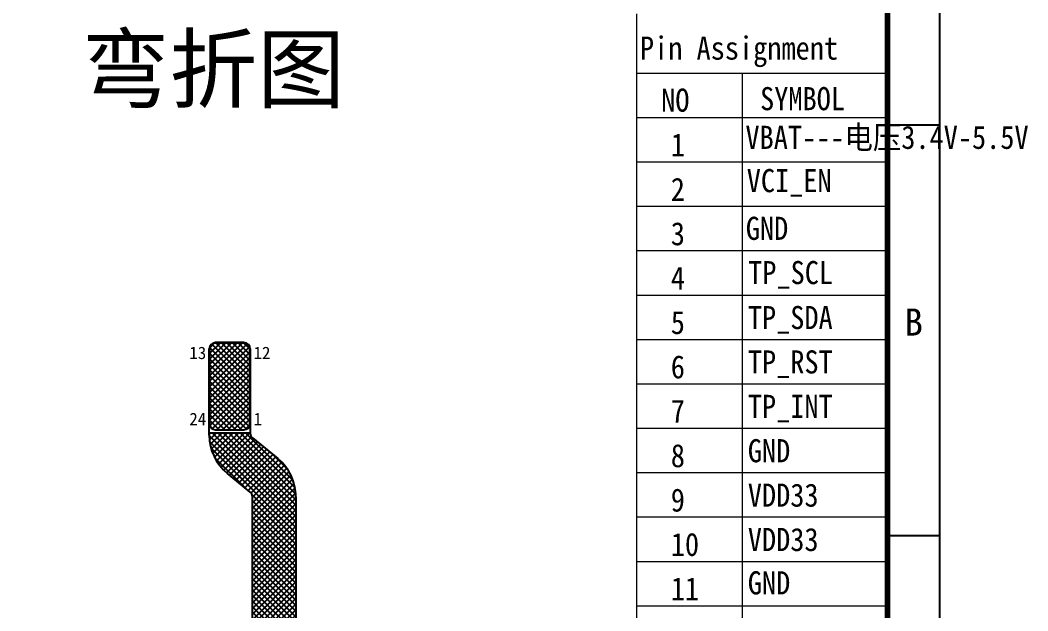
# Model space of a CAD drawing. Header units: millimetres. Extents: x 1387 to 2553, y -68 to 207.
# Drawn here: x 2469.7 to 2550.9, y 59.6 to 107.2 of the extents above; entities that cross this region are included whole.
import ezdxf

# ---------------------------------------------------------------- set-up
doc = ezdxf.new("R2010")
doc.units = ezdxf.units.MM
doc.layers.add('035', color=5, linetype='Continuous')
doc.layers.add('DIM', color=3, linetype='Continuous')
doc.styles.add('STYLE1', font='', dxfattribs={"width": 0.9})
doc.styles.add('中文', font='')
doc.styles.add('彩云', font='')
doc.styles.get('STYLE1').set_extended_font_data('SimSun')
doc.styles.get('中文').set_extended_font_data('宋体')
doc.styles.get('彩云').set_extended_font_data('KaiTi_GB2312')

msp = doc.modelspace()

# ---------------------------------------------------------------- hatches: boundary and pattern name
at = {"layer": '035'}
h = msp.add_hatch(dxfattribs=at)
h.set_pattern_fill('ANSI37', color=5, scale=0.1, angle=360, style=0)
h.set_pattern_definition([(45, (2355.0204, -57.67384), (-0.2245064, 0.2245064), []), (135, (2355.0204, -57.67384), (-0.2245064, -0.2245064), [])])
edge = h.paths.add_edge_path()
edge.add_arc((2485.472, 74.708), 0.47, 180.00013, 270)
edge.add_line((2485.472, 74.238), (2487.772, 74.238))
edge.add_arc((2487.772, 74.708), 0.47, 270, 359.99987)
edge.add_line((2488.242, 74.708), (2488.242, 80.758))
edge.add_spline(control_points=[(2488.242, 80.758), (2488.24, 80.82), (2488.23, 80.876), (2488.211, 80.926)], knot_values=[0, 0, 0, 0, 1, 1, 1, 1], degree=3, periodic=0)
edge.add_spline(control_points=[(2488.211, 80.926), (2488.203, 80.95), (2488.158, 81.043), (2488.035, 81.166), (2487.913, 81.211), (2487.859, 81.22)], knot_values=[0, 0, 0, 0, 0.159319, 0.66647, 1, 1, 1, 1], degree=3, periodic=0)
edge.add_spline(control_points=[(2487.859, 81.22), (2487.831, 81.225), (2487.802, 81.228), (2487.771, 81.229)], knot_values=[0, 0, 0, 0, 1, 1, 1, 1], degree=3, periodic=0)
edge.add_line((2487.771, 81.229), (2485.473, 81.229))
edge.add_spline(control_points=[(2485.473, 81.229), (2485.411, 81.227), (2485.356, 81.217), (2485.305, 81.198)], knot_values=[0, 0, 0, 0, 1, 1, 1, 1], degree=3, periodic=0)
edge.add_spline(control_points=[(2485.305, 81.198), (2485.281, 81.19), (2485.188, 81.145), (2485.065, 81.022), (2485.021, 80.9), (2485.011, 80.846)], knot_values=[0, 0, 0, 0, 0.159286, 0.666418, 1, 1, 1, 1], degree=3, periodic=0)
edge.add_spline(control_points=[(2485.011, 80.846), (2485.006, 80.818), (2485.003, 80.789), (2485.002, 80.758)], knot_values=[0, 0, 0, 0, 1, 1, 1, 1], degree=3, periodic=0)
edge.add_line((2485.002, 80.758), (2485.002, 74.708))
h = msp.add_hatch(dxfattribs=at)
h.set_pattern_fill('ANSI37', color=2, scale=0.1, angle=360, style=0)
h.set_pattern_definition([(45, (2453.05313, -62.67384), (-0.2245064, 0.2245064), []), (135, (2453.05313, -62.67384), (-0.2245064, -0.2245064), [])])
edge = h.paths.add_edge_path()
edge.add_line((2488.452, 44.928), (2488.452, 68.814))
edge.add_spline(control_points=[(2488.452, 68.814), (2488.452, 68.88), (2488.445, 68.93), (2488.43, 68.978)], knot_values=[0, 0, 0, 0, 1, 1, 1, 1], degree=3, periodic=0)
edge.add_arc((2487.946, 68.828), 0.507, 17.233, 33.74529)
edge.add_spline(control_points=[(2488.368, 69.109), (2488.34, 69.15), (2488.307, 69.186), (2488.269, 69.218)], knot_values=[0, 0, 0, 0, 1, 1, 1, 1], degree=3, periodic=0)
edge.add_line((2488.269, 69.218), (2486.438, 70.716))
edge.add_arc((2489.278, 74.143), 4.451, 228.17987, 230.35606, ccw=False)
edge.add_spline(control_points=[(2486.31, 70.826), (2486.122, 70.995), (2485.775, 71.366), (2485.373, 72.014), (2485.097, 72.723), (2485.008, 73.224), (2484.987, 73.474)], knot_values=[0, 0, 0, 0, 0.250268, 0.500203, 0.750811, 1, 1, 1, 1], degree=3, periodic=0)
edge.add_arc((2489.326, 73.836), 4.354, 180.32059, 184.76273, ccw=False)
edge.add_line((2484.972, 73.811), (2484.972, 73.975))
edge.add_line((2484.972, 73.975), (2488.272, 73.975))
edge.add_spline(control_points=[(2488.272, 73.975), (2488.272, 73.925), (2488.28, 73.875), (2488.294, 73.828)], knot_values=[0, 0, 0, 0, 1, 1, 1, 1], degree=3, periodic=0)
edge.add_arc((2488.778, 73.978), 0.507, 197.233, 213.74529)
edge.add_spline(control_points=[(2488.357, 73.696), (2488.384, 73.656), (2488.418, 73.619), (2488.455, 73.588)], knot_values=[0, 0, 0, 0, 1, 1, 1, 1], degree=3, periodic=0)
edge.add_line((2488.455, 73.588), (2490.486, 71.926))
edge.add_arc((2487.646, 68.499), 4.451, 48.17987, 50.35606, ccw=False)
edge.add_spline(control_points=[(2490.614, 71.816), (2490.802, 71.647), (2491.15, 71.276), (2491.551, 70.628), (2491.827, 69.919), (2491.916, 69.418), (2491.937, 69.168)], knot_values=[0, 0, 0, 0, 0.250268, 0.500203, 0.750811, 1, 1, 1, 1], degree=3, periodic=0)
edge.add_arc((2487.598, 68.806), 4.354, 0.32059, 4.76273, ccw=False)
edge.add_line((2491.952, 68.831), (2491.952, 44.928))
edge.add_line((2491.952, 44.928), (2488.452, 44.928))

# ---------------------------------------------------------------- linework, layer by layer
for p, q in [((2539.613, 107.748, 2.434), (2539.613, 13.565, 2.434)), ((2543.805, 98.783, 2.434), (2539.613, 98.783, 2.434)), ((2543.805, 65.698, 2.434), (2539.613, 65.698, 2.434))]:
    msp.add_line(p, q)
at = {"color": 2, "linetype": 'Continuous'}
for p, q in [((2487.772, 81.259, 2.455), (2485.472, 81.259, 2.455)), ((2484.972, 73.811, 2.455), (2484.972, 80.759, 2.455)), ((2488.272, 80.759, 2.455), (2488.272, 73.975, 2.455)), ((2488.455, 73.588, 2.455), (2490.486, 71.926, 2.455)), ((2488.269, 69.218, 2.455), (2486.438, 70.716, 2.455)), ((2488.452, 43.928, 2.455), (2488.452, 68.831, 2.455)), ((2491.952, 68.831, 2.455), (2491.952, 43.928, 2.455))]:
    msp.add_line(p, q, dxfattribs=at)
at = {"color": 7, "linetype": 'Continuous'}
for p, q in [((2487.771, 81.229, 2.455), (2485.473, 81.229, 2.455)), ((2485.002, 80.758, 2.455), (2485.002, 74.708, 2.455)), ((2488.242, 74.708, 2.455), (2488.242, 80.758, 2.455)), ((2488.272, 73.975, 2.455), (2484.972, 73.975, 2.455)), ((2485.472, 74.238, 2.455), (2487.772, 74.238, 2.455))]:
    msp.add_line(p, q, dxfattribs=at)
at = {"elevation": 2.434}
msp.add_lwpolyline([(2264.278, 131.867), (2543.805, 131.867), (2543.805, -66.379), (2264.278, -66.379), (2264.278, 131.867)], dxfattribs=at)
at = {"color": 7, "linetype": 'Continuous', "const_width": 0.481, "elevation": 2.434}
msp.add_lwpolyline([(2268.471, -63.405), (2539.613, -63.405), (2539.613, 128.894), (2268.471, 128.894)], close=True, dxfattribs=at)
at = {"color": 2, "linetype": 'Continuous'}
for centre, radius, start, end in [((2485.472, 80.759, 2.455), 0.5, 90, 180), ((2487.772, 80.759, 2.455), 0.5, 0, 90), ((2488.772, 73.975, 2.455), 0.5, 180, 230.69985), ((2488.972, 73.811, 2.455), 4, 180, 230.69985), ((2487.952, 68.831, 2.455), 4, 0, 50.69985), ((2487.646, 68.499, 2.455), 4.451, 48.17987, 50.35606), ((2487.952, 68.831, 2.455), 0.5, 0, 50.69985)]:
    msp.add_arc(centre, radius, start, end, dxfattribs=at)
at = {"color": 7, "linetype": 'Continuous'}
for centre, radius, start, end in [((2485.472, 80.759, 2.455), 0.47, 90, 180), ((2487.772, 80.759, 2.455), 0.47, 0, 90), ((2485.472, 74.708, 2.455), 0.47, 180.00013, 270), ((2487.772, 74.708, 2.455), 0.47, 270, 359.99987), ((2487.598, 68.806, 2.455), 4.354, 0.32059, 4.76273)]:
    msp.add_arc(centre, radius, start, end, dxfattribs=at)
at = {"layer": 'DIM', "lineweight": 5}
for p, q in [((2519.397, 107.748, 2.434), (2519.397, 13.565, 2.434)), ((2519.397, 102.979, 2.434), (2539.613, 102.979, 2.434)), ((2527.912, 102.979, 2.434), (2527.912, 13.565, 2.434)), ((2519.397, 99.402, 2.434), (2539.613, 99.402, 2.434)), ((2519.397, 95.826, 2.434), (2539.613, 95.826, 2.434)), ((2519.397, 92.249, 2.434), (2539.613, 92.249, 2.434)), ((2519.397, 88.673, 2.434), (2539.613, 88.673, 2.434)), ((2519.397, 85.096, 2.434), (2539.613, 85.096, 2.434)), ((2519.397, 81.52, 2.434), (2539.613, 81.52, 2.434)), ((2519.397, 77.943, 2.434), (2539.613, 77.943, 2.434)), ((2519.397, 74.367, 2.434), (2539.613, 74.367, 2.434)), ((2519.397, 70.79, 2.434), (2539.613, 70.79, 2.434)), ((2519.397, 67.213, 2.434), (2539.613, 67.213, 2.434)), ((2519.397, 63.637, 2.434), (2539.613, 63.637, 2.434)), ((2519.397, 60.06, 2.434), (2539.613, 60.06, 2.434))]:
    msp.add_line(p, q, dxfattribs=at)

# ---------------------------------------------------------------- texts
at = {"insert": (2540.985, 84.01, 2.434), "char_height": 2.181, "width": 8.68163, "attachment_point": 1}
msp.add_mtext('B', dxfattribs=at)
at = {"color": 2, "linetype": 'Continuous', "insert": (2488.544, 75.607, 2.455), "char_height": 1, "width": 2.96378, "attachment_point": 1, "style": '彩云'}
msp.add_mtext('{\\fSimSun|b0|i0|c134|p2;\\C1;1}', dxfattribs=at)
at = {"layer": '035', "color": 6, "char_height": 1, "width": 2.96378, "attachment_point": 1, "style": '彩云'}
for s, insert in [('{\\fSimSun|b0|i0|c134|p2;\\C1;13}', (2483.371, 80.935, 2.455)), ('{\\fSimSun|b0|i0|c134|p2;\\C1;12}', (2488.544, 80.935, 2.455)), ('{\\fSimSun|b0|i0|c134|p2;\\C1;24}', (2483.371, 75.607, 2.455))]:
    msp.add_mtext(s, dxfattribs=dict(at, insert=insert))
at = {"layer": 'DIM', "lineweight": 5, "style": 'STYLE1', "width": 0.9}
for s, height, p in [('Pin Assignment', 1.86198, (2519.67, 104.064, 2.434)), ('NO', 1.862, (2521.382, 99.866, 2.434)), ('SYMBOL', 1.862, (2529.351, 99.987, 2.434)), ('1', 1.862, (2522.155, 96.26, 2.434)), ('2', 1.862, (2522.155, 92.683, 2.434)), ('3', 1.862, (2522.155, 89.106, 2.434)), ('GND', 1.862, (2528.199, 89.539, 2.434)), ('TP_SCL', 1.862, (2528.386, 85.973, 2.434)), ('4', 1.862, (2522.155, 85.53, 2.434)), ('5', 1.862, (2522.155, 81.953, 2.434)), ('TP_SDA', 1.862, (2528.361, 82.349, 2.434)), ('TP_RST', 1.862, (2528.361, 78.773, 2.434)), ('6', 1.862, (2522.155, 78.377, 2.434)), ('7', 1.862, (2522.155, 74.8, 2.434)), ('TP_INT', 1.862, (2528.361, 75.196, 2.434)), ('8', 1.862, (2522.155, 71.224, 2.434)), ('GND', 1.862, (2528.361, 71.62, 2.434)), ('VDD33', 1.862, (2528.361, 68.043, 2.434)), ('9', 1.862, (2522.155, 67.647, 2.434)), ('10', 1.862, (2522.155, 64.071, 2.434)), ('VDD33', 1.862, (2528.361, 64.467, 2.434)), ('GND', 1.862, (2528.361, 60.974, 2.434)), ('11', 1.862, (2522.155, 60.494, 2.434))]:
    msp.add_text(s, height=height, dxfattribs=at).set_placement(p)
at = {"layer": 'DIM', "color": 3, "lineweight": 5, "style": 'STYLE1', "width": 0.9}
for s, height, p in [('VBAT---电压3.4V-5.5V', 1.86198, (2528.17, 96.869, 2.434)), ('VCI_EN', 1.862, (2528.273, 93.384, 2.434))]:
    msp.add_text(s, height=height, dxfattribs=at).set_placement(p)
at = {"layer": 'DIM', "color": 7, "insert": (2474.705, 105.9, 2.455), "char_height": 5.184, "width": 189.00396, "attachment_point": 1, "style": '中文'}
msp.add_mtext('弯折图', dxfattribs=at)

doc.saveas('drawing.dxf')
